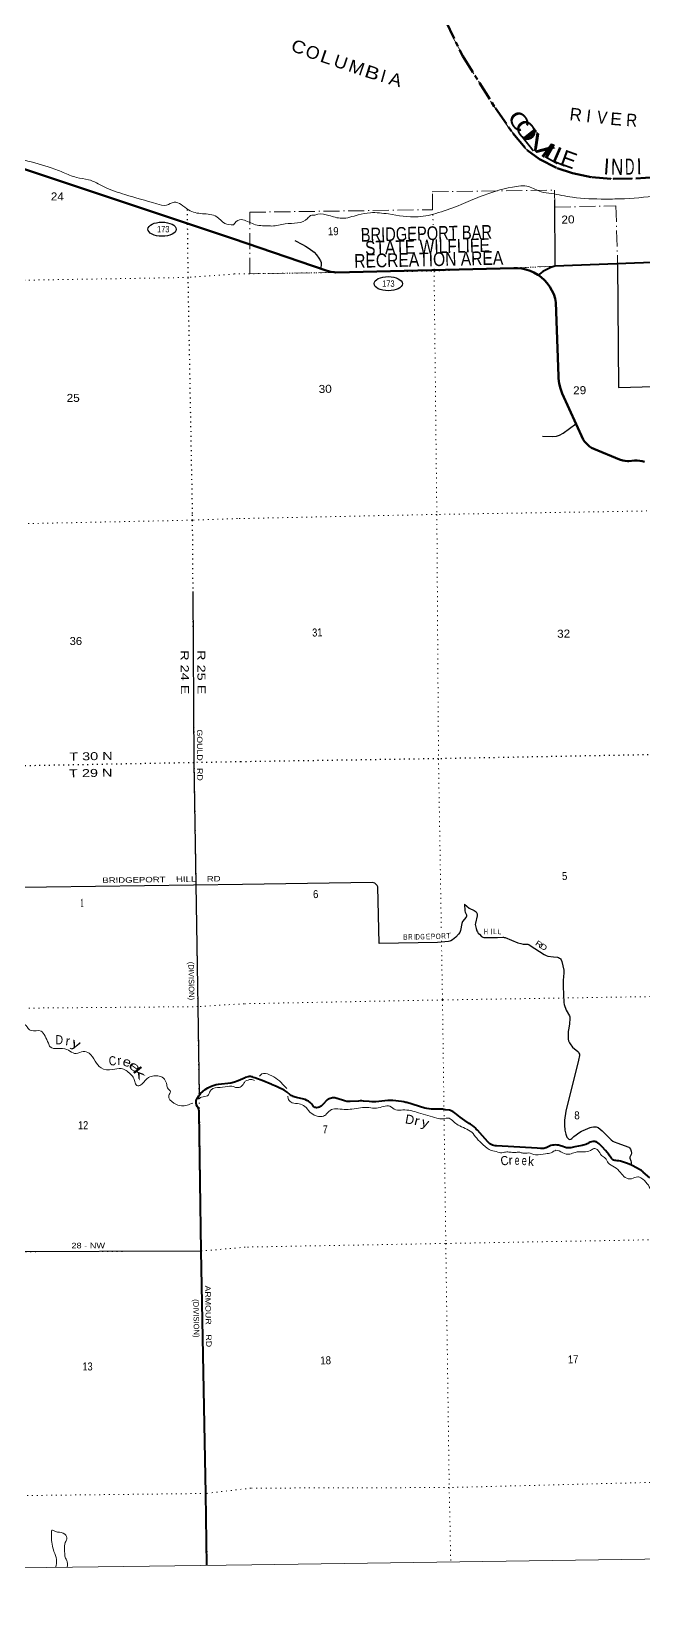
# Model space of a CAD drawing. Header units: feet. Extents: x 244583 to 493183, y 184934 to 372822.
# Drawn here: x 303432 to 316821, y 184934 to 219224 of the extents above; entities that cross this region are included whole.
import ezdxf
from ezdxf.enums import TextEntityAlignment as Align

# ---------------------------------------------------------------- set-up
doc = ezdxf.new("R2010")
doc.units = ezdxf.units.FT
doc.header["$LTSCALE"] = 70
for name, pattern in [('DOT_DASHED', [7.7, 5, -1.2, 0.3, -1.2]), ('DOTTED', [1.5, 0.3, -1.2]), ('LONG_DASH_SHORT_DASH', [9.9, 6, -1.2, 1.5, -1.2])]:
    doc.linetypes.add(name, pattern=pattern)
for name, color, linetype, lineweight in [('11', 7, 'LONG_DASH_SHORT_DASH', 60), ('17', 7, 'Continuous', 25), ('23', 7, 'Continuous', 70), ('26', 7, 'Continuous', 40), ('29', 7, 'Continuous', 25), ('30', 7, 'Continuous', 25), ('39', 7, 'Continuous', 13), ('4', 7, 'Continuous', 13), ('44', 7, 'DOT_DASHED', 13), ('6', 7, 'DOTTED', 25), ('7', 7, 'DOTTED', 13)]:
    doc.layers.add(name, color=color, linetype=linetype, lineweight=lineweight)
doc.layers.add('27', color=7, linetype='Continuous')
doc.layers.add('41', color=7, linetype='Continuous')

msp = doc.modelspace()

# ---------------------------------------------------------------- linework, layer by layer
at = {"layer": '11'}
msp.add_lwpolyline([(312492.69, 219444.29), (312864.43, 218684.81), (313578.48, 217543.01), (313960.8, 216998.04), (314272.07, 216626.1), (314540.07, 216426.87), (314931.4, 216236.43), (315265.69, 216125.66), (315687.23, 216036.83), (316150.94, 215998.86), (316651.49, 216004.61), (317231.92, 216051.89), (318146.69, 216189.54), (318769.13, 216305.02), (319260.86, 216427.74), (319612.93, 216557.23), (319930.46, 216726.16), (320551.34, 217117.71), (320940.85, 217420.41), (321274.96, 217718.41), (321700.72, 218140.9), (322097.82, 218554.95), (322522.28, 219059.86), (322892.17, 219436.39)], dxfattribs=at)
at = {"layer": '17'}
for centre in [(306290.17, 214898.24), (311235.74, 213707.14)]:
    msp.add_ellipse(centre, major_axis=(-309.24, 1), ratio=0.500121, dxfattribs=at)
at = {"layer": '23'}
for points in [[(307855.79, 214685.8), (302997.76, 216305.8), (302728.06, 216389.33), (302214.49, 216504.12), (301691.73, 216564.6), (300533.89, 216636.62)], [(314518.39, 213894.36), (314504.29, 213904.54), (314423.02, 213951.15), (314337.33, 213989.02), (314248.16, 214017.72), (314156.47, 214036.94), (314063.27, 214046.47), (313983.63, 214046.87), (310090.78, 213953.42), (310055.49, 213955.98), (309978.43, 213967.49), (309927.99, 213980.53), (309902.87, 213987.03), (309877.99, 213995.52), (307855.79, 214685.8)], [(316839.53, 209812.34), (316791.21, 209825.93), (316735.53, 209835.79), (316679.14, 209839.78), (316622.63, 209837.84), (316493.45, 209828.12), (316466.55, 209828.13), (316415.99, 209832.2), (316366.13, 209841.53), (316342.52, 209848.57), (316317.43, 209856.05), (316292.52, 209866.27), (315729.37, 210097.38), (315682.84, 210121.1), (315639.04, 210149.55), (315598.46, 210182.43), (315561.53, 210219.36), (315528.67, 210259.95), (315500.25, 210303.73), (315042.2, 211307.35), (315003.08, 211413.29), (314975.26, 211522.74), (314959.02, 211634.5), (314955.54, 211685.38), (314902.52, 213295.04), (314882.79, 213386.62), (314853.59, 213475.64), (314815.25, 213561.12), (314768.18, 213642.11), (314712.9, 213717.75), (314650.02, 213787.19), (314580.23, 213849.69), (314518.39, 213894.36)]]:
    msp.add_lwpolyline(points, dxfattribs=at)
at = {"layer": '26'}
for points in [[(317593.24, 214195.21), (314878.99, 214087.49), (314788.71, 214057.88), (314702.03, 214018.99), (314619.88, 213971.25), (314543.18, 213915.18), (314518.39, 213894.36)], [(307271.65, 185683.7), (307245.7, 187254.88), (307145.04, 192556), (307101.75, 195583.15), (307101.39, 195608.32), (307098.07, 195633.15), (307097.11, 195638.22), (307092.43, 195653.78), (307090.66, 195658), (307077.29, 195685.13), (307066.34, 195708), (307046.87, 195748.65), (307040.91, 195764.14), (307036.6, 195780.17), (307033.98, 195796.56), (307033.1, 195813.14), (307033.95, 195829.71), (307036.53, 195846.11), (307040.81, 195862.15), (307046.74, 195877.65), (307054.26, 195892.45), (307055.67, 195894.84), (307092.2, 195950.17), (307134.32, 196001.37), (307181.55, 196047.89), (307233.39, 196089.21), (307289.27, 196124.89), (307348.57, 196154.54), (307410.64, 196177.82), (307474.81, 196194.49), (307527.33, 196202.95), (307792.29, 196235.05), (307876.22, 196254.55), (307957.65, 196282.72), (308107.98, 196353.07)], [(308195.53, 196370.69), (308169.94, 196368.67), (308107.98, 196353.07)], [(312677.15, 195588.24), (312652.05, 195604.39), (312649.11, 195606.22), (312625.47, 195617.67), (312600.76, 195626.6), (312575.25, 195632.89), (312487.5, 195646.97), (312432.76, 195654.5), (312365.19, 195657.3), (312177.34, 195660.34), (312176.56, 195660.34), (312128.55, 195662.65), (312081.04, 195669.96), (312034.55, 195682.2), (311640.1, 195802.05), (311623.42, 195807.27), (311575.05, 195818.74), (311525.75, 195825.08), (311334.84, 195848.04), (311332.65, 195848.27), (311279.87, 195850.76), (311227.12, 195847.71), (310966.06, 195822.01), (310938.24, 195819.21), (310877.13, 195817.72), (310816.2, 195822.63), (310693.36, 195835.66), (310660.94, 195839.18), (310621.43, 195839.67), (310582.08, 195836.03), (310400.63, 195824.02), (310382.33, 195824.34), (310329.83, 195828.99), (310278.11, 195839.09), (310116.13, 195890.84), (310113.16, 195891.87), (310089.71, 195898.49), (310065.71, 195902.62), (310041.4, 195904.21), (310017.06, 195903.26), (309992.95, 195899.76), (309969.34, 195893.77), (309946.48, 195885.34), (309924.63, 195874.57), (309904.03, 195861.57), (309884.9, 195846.49), (309818.76, 195773.5), (309783.54, 195739.05), (309765.85, 195725.28), (309746.83, 195713.43), (309726.66, 195703.63), (309705.58, 195696), (309695.91, 195693.6), (309670.88, 195688.51), (309645.91, 195691.64), (309638.95, 195693.77), (309630.51, 195697.35), (309626.81, 195699.4), (309601.87, 195719.73), (309584.18, 195744.78), (309582.74, 195746.82), (309555.55, 195777.75), (309525.27, 195805.66), (309492.24, 195830.25), (309456.82, 195851.26), (309419.4, 195868.45), (309390.72, 195878.58), (309229.55, 195915.16), (309152.3, 195937.23), (309146.5, 195939.28), (309127.98, 195947.3), (309110.4, 195957.22), (309093.96, 195968.91), (309023.77, 196029.88), (309004.52, 196045.46), (308981.32, 196060.7), (308956.66, 196073.43), (308819.89, 196140.49), (308794.65, 196152.87), (308769.89, 196163.96), (308706.53, 196192.33), (308681.76, 196203.43), (308656.53, 196213.64), (308513.32, 196271.63), (308316.04, 196344.77), (308290.85, 196354.11), (308266.04, 196362.03), (308246.64, 196366.68), (308221.19, 196370.03), (308195.53, 196370.69)], [(316813.95, 194282.33), (316808.27, 194287.28), (316771.92, 194315.22), (316732.84, 194339.21), (316587.69, 194420.24), (316541.83, 194442.95), (316449.09, 194480.04), (316338.37, 194513.35), (316312.54, 194521.27), (316279.18, 194528.14), (316245.28, 194531.49), (316214.29, 194534.72), (316189.24, 194537.33), (316164.29, 194545.22), (316160.88, 194546.58), (316148.92, 194552.86), (316142.84, 194556.91), (316117.88, 194578.62), (316101.47, 194603.65), (316068.86, 194653.4), (316057.53, 194669.8), (315990.15, 194755.48), (315914.19, 194833.64), (315870.52, 194876.95), (315845.47, 194901.8), (315820.52, 194921.71), (315816.14, 194924.79), (315799.8, 194933.88), (315782.6, 194941.21), (315764.73, 194946.7), (315756.56, 194948.3), (315731.6, 194951.77), (315706.56, 194949.37), (315678.74, 194943.92), (315651.48, 194935.55), (315625.24, 194924.37), (315600.31, 194910.5), (315582.79, 194899.51), (315556.8, 194886.28), (315529.57, 194875.84), (315526.4, 194874.99), (315501.28, 194868.28), (315476.4, 194863.79), (315318.22, 194835.23), (315227.59, 194815.51), (315207.82, 194812.15), (315184.29, 194810.47), (315160.72, 194811.25), (315137.35, 194814.5), (315114.45, 194820.16), (315028.56, 194846.93), (315004.95, 194854.29), (314978.56, 194862.7), (314959.51, 194868.06), (314926.54, 194873.7), (314893.17, 194875.86), (314859.76, 194874.53), (314826.66, 194869.71), (314794.26, 194861.45), (314762.89, 194849.85), (314687.76, 194813.69), (314680.68, 194810.68), (314658.65, 194803.08), (314635.94, 194797.82), (314612.81, 194794.97), (314589.5, 194794.54), (314566.28, 194796.56), (314495.6, 194804.87), (313606.57, 194854.86), (313604.54, 194854.97), (313574.07, 194858.24), (313544.1, 194864.68), (313514.98, 194874.22), (313487, 194886.75), (313460.5, 194902.13), (313435.74, 194920.2), (313413.01, 194940.76), (313297.46, 195071.5), (313184.51, 195197.53), (313161.94, 195222.72), (313138.48, 195247.53), (313115.88, 195270.17), (313075.25, 195303.14), (313056.39, 195315.41), (313036.39, 195328.43), (313006.39, 195347.89), (312912.76, 195408.66), (312805.77, 195482.55), (312702.05, 195567.78), (312677.15, 195588.24)], [(316957.73, 194153.29), (316813.95, 194282.33)]]:
    msp.add_lwpolyline(points, dxfattribs=at)
at = {"layer": '29'}
for p, q in [((314871.12, 215536.79), (314878.99, 214087.49)), ((316251.33, 214140.58), (316272.67, 211439.49)), ((316272.67, 211439.49), (317610.88, 211471.51)), ((315057.61, 210439.45), (315340.21, 210646.36)), ((308049.94, 200572.23), (301740.04, 200483.31)), ((307145.04, 192556), (301832.47, 192535.6))]:
    msp.add_line(p, q, dxfattribs=at)
for points in [[(309193.88, 214650.45), (309362.43, 214567.29), (309430.33, 214526.96), (309508.84, 214476), (309614.93, 214393.21), (309670.1, 214335.89), (309721.03, 214263.71), (309752.85, 214208.51), (309767.71, 214172.42), (309769.83, 214134.21), (309759.22, 214047.17)], [(314608.69, 210375.96), (314829.41, 210368.08), (314914.29, 210376.57), (314937.63, 210380.81), (314984.31, 210397.8), (315057.61, 210439.45)], [(306960.86, 206975.81), (306986.71, 203233.73), (307071.83, 197900.02), (307098.78, 195964.53)], [(312901.1, 200138.95), (312912.14, 199993.56), (312917.81, 199968.45), (312947.08, 199908.9), (312950.33, 199878.25), (312939.72, 199853.69), (312858.8, 199759.83), (312843.36, 199716.87), (312818.9, 199565.08), (312799.94, 199520.57), (312775.12, 199485.6), (312715.61, 199417.89), (312639.02, 199360.45), (312602.24, 199338.37), (312581.08, 199329.17), (312552.41, 199326.08), (312316.79, 199305.57), (311037.8, 199283.87), (311011.32, 200516.24), (310994.77, 200549.36), (310967.18, 200575.13), (310939.59, 200597.21), (310893.61, 200611.94), (308049.94, 200572.23)], [(312901.1, 200138.95), (313005.33, 200054.41), (313118.13, 200002.76), (313140.2, 199988.04), (313156.75, 199973.32), (313174.39, 199945.52)], [(313174.39, 199945.52), (313181.35, 199930.33), (313183.19, 199911.93), (313178.6, 199886.15), (313141.81, 199724.19), (313140.43, 199698.42), (313140.89, 199663.46), (313156.53, 199606.39), (313175.38, 199558.54), (313188.71, 199534.62), (313205.73, 199508.85), (313230.1, 199481.24), (313275.16, 199435.23), (313288.04, 199426.94), (313302.75, 199420.51), (313325.74, 199414.98), (313338.62, 199413.13), (313627.39, 199414.98), (313740.97, 199419.58), (313758.45, 199418.66), (313774.53, 199414.98), (313794.31, 199409.45), (314068.83, 199297.19), (314132.74, 199276.94), (314186.54, 199267.74), (314274.83, 199267.74), (314290.93, 199265.89), (314307.48, 199260.37), (314341.04, 199238.29), (314645.92, 199037.67), (314686.83, 199017.43), (314723.17, 199006.38), (314848.69, 198987.98), (314937.91, 198978.77), (314959.05, 198973.25), (314982.06, 198963.13), (314993.09, 198953.93), (315001.37, 198943.8), (315015.16, 198923.56), (315032.63, 198884.91), (315075.41, 198696.26), (315077.71, 198677.86), (315076.77, 198656.68), (315064.84, 198538.9), (315062.05, 198494.72), (315061.18, 198448.71), (315062.05, 198340.11), (315074.05, 197989.5), (315084.13, 197949.92), (315128.27, 197824.77), (315199.13, 197700.53), (315207.86, 197675.68), (315209.2, 197648.08), (315201.84, 197515.56), (315176.6, 197394.09), (315172.41, 197353.59), (315167.4, 197265.25), (315172.41, 197191.63), (315180.28, 197154.82), (315202.35, 197110.64), (315227.18, 197068.31), (315247.87, 197037.02), (315268.06, 197014.94), (315378.42, 196919.23), (315395.94, 196901.74), (315405.59, 196886.1), (315415.25, 196859.41), (315417.09, 196850.2), (315415.2, 196830.89), (315393.13, 196727.82), (315120.91, 195616.14), (315091.48, 195417.37), (315088.77, 195305.99), (315098.84, 195196.5), (315119.93, 195109.47)], [(315119.93, 195109.47), (315120.03, 195109.05), (315142.98, 195049.26), (315167.86, 195013.35), (315184.41, 195002.3), (315209.2, 194997.73), (315228.56, 195002.3), (315246.95, 195017.03), (315297.49, 195063.99), (315422.56, 195152.33), (315459.39, 195173.47), (315500.78, 195190.04), (315649.76, 195254.46), (315683.79, 195265.5), (315724.21, 195270.12), (315784.03, 195271.02), (315803.34, 195267.34), (315827.21, 195255.4), (315915.5, 195181.78), (316110.51, 194987.58), (316143.57, 194960.92), (316174.89, 194947.09), (316253.93, 194916.74), (316474.65, 194835.76), (316497.69, 194823.77), (316510.57, 194812.72), (316533.5, 194784.23), (316551.03, 194737.26), (316555.58, 194695.88), (316551.03, 194665.48), (316521.6, 194612.11), (316516.09, 194599.22), (316518.79, 194585.45), (316540.86, 194526.55), (316547.35, 194496.15), (316548.49, 194439.65)]]:
    msp.add_lwpolyline(points, dxfattribs=at)
at = {"layer": '39'}
for points in [[(304113.8, 224871.44), (304031.03, 224849.79), (303882.22, 224824.86), (303888.56, 224919.85), (303969.71, 225115.13), (303972.67, 225284.75), (303950.12, 225304.52), (303791.87, 225134.08), (303666.2, 224946.07), (303545.96, 224792.47), (303359.21, 224746.67), (303139.75, 224835.51), (302687.77, 225065.45), (302411.93, 225038.2), (302021.12, 225010.87), (301624.08, 224882.5), (301349.16, 224693.78), (301194.79, 224531.48), (301067.63, 224204.16), (300877.52, 223899.9), (300761.03, 223651.5), (300704.7, 223200.32), (300648.47, 223076.15), (300533.39, 223082.12), (300475.47, 223050.78), (300470.82, 222973.99), (300490.91, 222867.37), (300609.92, 222756.5), (300959.38, 222286.49), (301135.51, 222029.31), (301246.21, 221710.37), (301360.45, 221197.7), (301392.14, 220897.5), (301517.99, 220522.32), (301604.69, 219970.8), (301569.99, 219661.31), (301407.3, 219290.94), (301218.66, 219017), (301023.78, 218864.06), (301002.12, 218724.37), (300920.95, 218640.13), (300818.16, 218525.2), (300598.2, 218420.25), (300553.61, 218416.36)], [(307851.32, 214995.63), (307661.27, 215026.84), (307485.17, 215170.98), (307171.31, 215237.91), (306865.22, 215321.14), (306553.55, 215489.04), (306385.31, 215423.39), (306173, 215451.81), (305479.46, 215655.12), (305024.55, 215824.45), (304678.79, 215981.64), (304417.68, 216031.37), (304125.22, 216141.08), (303802.34, 216260.34), (302609.93, 216609.97), (302256.91, 216722.62), (301919.66, 216744.71), (301311.18, 216818.37), (300951.82, 216836.03), (300815.55, 216898.13), (300736.83, 216900.73), (300674.88, 216869.32), (300472.88, 216892.99)], [(307851.32, 214995.63), (307985.31, 215107.1), (308125.25, 215082.6), (308404.56, 214981.04), (308576.31, 214973.57), (308691.49, 214968.6), (308984.83, 215016.96), (309474.02, 215135.29), (309536.88, 215197.61), (309603.27, 215205.47), (309699.57, 215226.27), (309936.48, 215198.33), (310216.69, 215137.21), (310577.92, 215211.65), (310845.04, 215259.3), (311239.37, 215231.58), (311886.96, 215168.29), (312334.47, 215261.24), (312828.15, 215436.27), (313245.14, 215611.24), (313949.81, 215820.27), (314308.79, 215829.99), (314578.29, 215718.06), (314803.43, 215677.68), (315261.79, 215597.14), (315981.37, 215558.02), (316405, 215565.45), (317230.54, 215636.3), (317869.3, 215673.8), (318176.07, 215674.03), (318727.58, 215581.86), (319408.72, 215400.24), (320445.68, 215050.44), (320644.77, 215003.29), (320807.63, 215025.88), (320866.22, 215023.43), (320956.8, 214959.2), (321255.38, 214890.49), (321635.26, 214874.51), (322224.95, 214934.93), (322628.53, 215010.52), (322812.68, 215066.03), (322875.94, 215114.22), (322923.6, 215069.03), (323148.47, 215038.75), (323406.37, 214908.32), (323891.09, 214676.93), (324017.11, 214498.47), (323985.26, 214263.2), (323864.6, 213954.8), (323503.18, 213375.15), (323440.14, 213246.14), (323344.28, 213136.44), (323183.69, 212958.31), (323080.71, 212814.06), (323008.58, 212575.68), (322911.52, 212362.89), (322768.4, 212063.98), (322675.08, 211788.65), (322682.72, 211512.01), (322733.72, 211272.92), (322898.44, 211008.62), (323258.09, 210555.6)], [(303043.75, 197679.03), (303158.77, 197566.07), (303315.54, 197486.17), (303361.04, 197424.42), (303424.43, 197377.14), (303644.47, 197367.03), (303731.26, 197253.55), (303804.63, 197101.48), (303844.45, 197019.44), (304010.45, 196986.14), (304210.52, 196965.57), (304345.03, 196889.3), (304409.89, 196872.32), (304568.34, 196921.65), (304694.13, 196881.56), (304826.38, 196708.35), (304956.17, 196559.33), (305206.94, 196523.54), (305394.13, 196545.13), (305600.03, 196425.75), (305674.35, 196332.24), (305702.32, 196235.85), (305758.02, 196168.24), (305850.07, 196208.27), (305994.77, 196348.19), (306113.07, 196386.68), (306228.12, 196382.73), (306342.36, 196312.15), (306392.96, 196191.95), (306424.79, 196105.74), (306472.38, 196039.99), (306435.61, 195954.54), (306549.53, 195791.09), (306712.02, 195729.46), (306965.06, 195792.84)], [(307086.04, 195874.9), (307152.31, 195919.19), (307282.83, 195951.85), (307347.38, 196062.04), (307399, 196107.39), (307614.31, 196135.55), (307817.56, 196161.47), (307925.05, 196129.12), (308023.42, 196155.14), (308070.85, 196211.9), (308109, 196269.91)], [(308109, 196269.91), (308234.8, 196306.25), (308314.56, 196288.12)], [(308423.73, 196378.34), (308474.68, 196428.21), (308638.6, 196412.44), (308961.24, 196170.75), (309016.08, 196110.48)], [(309041.95, 195940.38), (309055.21, 195870.03), (309135.87, 195799.46), (309287.85, 195777.31), (309410.53, 195720.01), (309520.93, 195595.69), (309656.43, 195512.46), (309769.93, 195495.33), (309861.81, 195530.15), (309965.97, 195631.99), (310092.13, 195667.74), (310270.22, 195650.33), (310443.49, 195661.08), (310811.95, 195693.29), (310979.84, 195679.65), (311273.34, 195721.95), (311400.61, 195644.56), (311556.13, 195640.69), (311898.85, 195581.26), (312301.8, 195460.82), (312429.41, 195444.07), (312566.22, 195459.9), (312660.99, 195389.72), (312766.08, 195311.73), (312919.51, 195237.08), (313061.01, 195156.04), (313169.67, 195021.57), (313310.82, 194879.89), (313489.91, 194753.39), (313632.08, 194720.87), (313693.14, 194702.31), (313803.62, 194721.47), (313898.57, 194717.98), (314005.74, 194710.78), (314110.5, 194717.66), (314179.74, 194695.28), (314300.69, 194700.58), (314457.21, 194660.36), (314676.53, 194684.48), (314801.07, 194706.04), (314902.53, 194759.31), (315051.43, 194702.72), (315205.6, 194674.56), (315321.56, 194714.07), (315512.93, 194727.34), (315659.49, 194755.56), (315733.05, 194795.94), (315820.83, 194759.92), (315902.66, 194646.96), (315983.04, 194586.49), (316046.39, 194485.14), (316182.17, 194391.82), (316314.64, 194272.14), (316418.49, 194165.83), (316556.52, 194137.24), (316690.64, 194177.24), (316761.9, 194154.92), (316900.65, 194027.33), (316977.32, 193881.89), (317010.12, 193717.08), (317034.97, 193548), (317149.07, 193435.91), (317385.19, 193363.49), (317659.86, 193255.58), (317807.91, 193130.18), (317901.96, 193058.77)], [(303960.42, 185638.58), (303984.22, 185810.47), (303926.58, 185985.04), (303872.33, 186305.01), (303872.29, 186418.06), (303877.75, 186450.46), (303918.23, 186443.12), (304005.52, 186412.42), (304161.66, 186366.82), (304206.03, 186256.61), (304175.06, 186185.39), (304157.58, 186037.71), (304163.71, 185922.76), (304172.95, 185858.33), (304191.87, 185816.29), (304217.24, 185752.16), (304222.01, 185711.87), (304213.16, 185641.77)]]:
    msp.add_spline(points, degree=3, dxfattribs=at)
at = {"layer": '4'}
msp.add_lwpolyline([(244583.23, 368785.28), (275154.65, 369142.74), (305725.57, 369542.24), (336295.9, 369983.81), (366865.59, 370467.41), (397437.89, 370993.07), (428002.83, 371560.78), (458570.27, 372170.54), (489136.84, 372822.34), (493183.04, 189004.41), (462363.63, 188347.22), (431543.33, 187732.43), (400722.22, 187160.02), (369900.35, 186630.01), (339077.78, 186142.4), (308254.57, 185697.19), (277430.77, 185294.38), (246606.45, 184933.96)], close=True, dxfattribs=at)
msp.add_lwpolyline([(244583.23, 368785.28), (275154.65, 369142.74), (305725.57, 369542.24), (336295.9, 369983.81), (366865.59, 370467.41), (397437.89, 370993.07), (428002.83, 371560.78), (458570.27, 372170.54), (489136.84, 372822.34), (493183.04, 189004.41), (462363.63, 188347.22), (431543.33, 187732.43), (400722.22, 187160.02), (369900.35, 186630.01), (339077.78, 186142.4), (308254.57, 185697.19), (277430.77, 185294.38), (246606.45, 184933.96)], close=True, dxfattribs=at)
at = {"layer": '44'}
msp.add_lwpolyline([(312253.79, 219991.27), (312650.84, 219100.57), (312921.16, 218591.06), (313475.41, 217701.72), (313867.38, 217123.23), (314244.64, 216652.59), (314583.94, 216400.48), (315070.84, 216186.28), (315432.05, 216083.52), (315785.41, 216023.61), (316229.41, 215998.25), (316761.83, 216009.68), (317573.78, 216101.19), (318129.92, 216186.7), (318895, 216332.77), (319465.94, 216495), (319767.35, 216634.48), (320279.8, 216938.74), (320637.21, 217178.81), (320998.76, 217470.19), (321819.03, 218254.52), (322542.58, 219084.91), (322896.44, 219440.42)], dxfattribs=at)
msp.add_lwpolyline([(308210.98, 213924.65), (308206.29, 215268.8), (312204.11, 215324.88), (312200.18, 215715.35), (314869.85, 215754.81), (314875.76, 215380.09), (316215.3, 215408.39), (316251.33, 214140.58), (314847.68, 214088.32), (314092.8, 214054.79), (310062.66, 213953.21)], close=True, dxfattribs=at)
at = {"layer": '6'}
for points in [[(306838.54, 215330.44), (306853.79, 213845.3), (306950.26, 208654.12), (306950.57, 208536.03), (306986.71, 203233.73), (307071.83, 197900.02), (307145.04, 192556), (307245.7, 187254.88), (307271.65, 185683.7)], [(324417.99, 203542.34), (322990.17, 203518.08), (317654.54, 203420.09), (312335.1, 203320.51), (308013.07, 203253.05)], [(308013.07, 203253.05), (306986.71, 203233.73), (301711.87, 203135.29), (296382.05, 203066.12), (291039.34, 203039.11), (285673.44, 202957.17), (280327.48, 202887.71), (277212.21, 202948.48)]]:
    msp.add_lwpolyline(points, dxfattribs=at)
at = {"layer": '7'}
for p, q in [((312212.47, 215222.01), (312218.63, 214929.19)), ((312335.1, 203320.51), (312397.18, 199559.24))]:
    msp.add_line(p, q, dxfattribs=at)
for points in [[(307866.33, 213919.63), (312238.55, 213983.53), (317593.24, 214195.21), (322898.8, 214359.07), (324017.4, 214394.18)], [(312237.57, 214030.02), (312238.55, 213983.53), (312298.65, 208662.45), (312335.1, 203320.51)], [(307866.33, 213919.63), (306865.93, 213843.51), (301558.65, 213754.56), (296370.55, 213655.69), (291117.16, 213598.01), (288810.51, 213584.86)], [(325166.79, 208839.85), (323013.93, 208799), (317628.51, 208750.18), (312298.65, 208662.45), (307939.93, 208570.31)], [(307939.93, 208570.31), (306950.57, 208536.03), (301716.25, 208428.24), (296378.54, 208348.83), (291503.3, 208375.78)], [(312400.8, 199340.16), (312422.15, 198046.63), (312494.46, 192721.83), (312569.12, 187384.97), (312602.84, 185757.43)], [(308085.83, 197963.53), (307071.83, 197900.02), (301739.58, 197853.02), (296405.46, 197797.9), (291071.49, 197734.72), (285718.53, 197606.59), (280345.29, 197484.14), (277279.47, 197514.95)], [(321887.77, 198171.55), (317701.65, 198130.98), (312422.15, 198046.63), (308085.83, 197963.53)], [(308159.01, 192643.7), (312494.46, 192721.83), (317795.86, 192816.88), (323111.89, 192966.88), (324159.57, 192989.35)], [(279666.96, 192182.76), (280427.66, 192190.76), (285694.1, 192307.21), (291080.09, 192393.55), (296464.18, 192473.81), (301832.47, 192535.6), (307145.04, 192556), (308159.01, 192643.7)], [(324556.99, 187685.98), (323242.24, 187659.82), (317909.74, 187521.5), (312569.12, 187384.97), (308231.52, 187372.28)], [(308231.52, 187372.28), (307245.7, 187254.88), (301885.48, 187193.23), (296525.51, 187117.46), (292946.75, 187052.04)]]:
    msp.add_lwpolyline(points, dxfattribs=at)

# ---------------------------------------------------------------- texts
at = {"layer": '17', "width": 0.8}
for p in [(306316.22, 214829.93), (311238.64, 213638.83)]:
    msp.add_text('173', height=140, dxfattribs=at).set_placement(p, align=Align.CENTER)
at = {"layer": '27', "width": 1.2}
msp.add_text('ARMOUR    RD', height=120, rotation=271.088, dxfattribs=at).set_placement((307229.39, 191800.95))
at = {"layer": '30'}
for s, rotation, width, p in [('GOULD   RD', 270.396, 1.2, (307051.69, 203961.3)), ('BRIDGEPORT    HILL    RD', 0.807, 1.3, (304985.84, 200602.5)), ('28 - NW', 0.22, 1.25, (304308.06, 192615.11))]:
    msp.add_text(s, height=120, rotation=rotation, dxfattribs=dict(at, width=width)).set_placement(p)
for s, rotation, width, p in [('H', 0.367, 0.6, (313372.05, 199482.15)), ('L', 0.367, 0.75, (313571.1, 199484.95)), ('L', 359.319, 0.75, (313668.13, 199484.48)), ('B', 0.972, 0.7, (311611.51, 199363.62)), ('R', 0.972, 0.65, (311722.2, 199365.56)), ('D', 0.972, 0.65, (311880.93, 199368.19)), ('G', 0.972, 0.6, (311986.1, 199370.13)), ('E', 0.972, 0.7, (312109.19, 199372.05)), ('P', 0.972, 0.7, (312218.36, 199373.91)), ('O', 2.975, 0.7, (312331.83, 199377.01)), ('R', 3.975, 0.7, (312448.41, 199385.35)), ('T', 4.151, 0.9, (312560.27, 199391.8)), ('R', 326.654, 1.3, (314500.13, 199217.79)), ('D', 326.654, 1.3, (314601.2, 199153.08))]:
    msp.add_text(s, height=120, rotation=rotation, dxfattribs=dict(at, width=width)).set_placement(p, align=Align.CENTER)
for rotation, p in [(0.367, (313496.07, 199482.77)), (0.972, (311824, 199367.21))]:
    msp.add_text('I', height=120, rotation=rotation, dxfattribs=at).set_placement(p, align=Align.CENTER)
for rotation, p in [(270.914, (306866.17, 198879.78)), (271.088, (306970.33, 191501.76))]:
    msp.add_text('(DIVISION)', height=120, rotation=rotation, dxfattribs=at).set_placement(p)
at = {"layer": '41'}
for s, height, rotation, width, p in [('C', 275, 338.329, 1.15, (309084.26, 218812.73)), ('O', 275, 339.305, 1.05, (309397.75, 218687.43)), ('L', 275, 341.32, 1.25, (309721.64, 218570.68)), ('U', 275, 341.32, 1.1, (310017.11, 218468.22)), ('M', 275, 341.32, 1.1, (310341.59, 218358.52)), ('B', 275, 342.201, 1.3, (310694.78, 218239.11)), ('A', 275, 344.33, 1.1, (311228.54, 218075.11)), ('V', 275, 353.292, 0.9, (315788.26, 217219.17)), ('E', 275, 355.723, 1.05, (316082.23, 217181.18)), ('R', 275, 356.362, 0.9, (316432.28, 217154.49)), ('r', 200, 344.916, 1.2, (311789.34, 195323.66)), ('y', 200, 343.426, 1.2, (311941.84, 195291.5)), ('C', 200, 8.467, 0.9, (313707.78, 194421.63)), ('e', 200, 359.612, 0.7, (314002.25, 194441.91)), ('e', 200, 358.447, 0.75, (314152.81, 194436.79)), ('k', 200, 356.958, 0.95, (314290.07, 194420.93))]:
    msp.add_text(s, height=height, rotation=rotation, dxfattribs=dict(at, width=width)).set_placement(p)
for s, height, rotation, p in [('I', 275, 344.33, (311042.52, 218131.37)), ('R', 275, 353.292, (315190.73, 217286.04)), ('I', 275, 353.292, (315552.41, 217243.5)), ('D', 200, 349.844, (311595.43, 195351.37)), ('r', 200, 2.34, (313870.25, 194440.16))]:
    msp.add_text(s, height=height, rotation=rotation, dxfattribs=at).set_placement(p)
for s, rotation, width, p in [('D', 359.183, 0.85, (304041.76, 197075.97)), ('y', 335.387, 1.4, (304370.1, 197004.16)), ('C', 5.301, 0.85, (305215.87, 196615.11)), ('e', 340.848, 1.2, (305492.73, 196597.69)), ('e', 324.435, 1.65, (305636.77, 196508.92)), ('k', 308.714, 2, (305720.9, 196390.83))]:
    msp.add_text(s, height=200, rotation=rotation, dxfattribs=dict(at, width=width)).set_placement(p, align=Align.CENTER)
for rotation, p in [(353.017, (304215.84, 197052.7)), (1.961, (305360.22, 196623.88))]:
    msp.add_text('r', height=200, rotation=rotation, dxfattribs=at).set_placement(p, align=Align.CENTER)
at = {"layer": '44'}
for s, height, rotation, width, p in [('C', 350, 305.695, 1.35, (313954.91, 217158.39)), ('O', 350, 308.449, 1.35, (314117.57, 216948.24)), ('L', 350, 308.449, 1.8, (314267.28, 216759.67)), ('V', 350, 318.168, 1.8, (314451.27, 216591.67)), ('I', 350, 323.103, 1.5, (314611.19, 216479.65)), ('L', 350, 330.454, 1.5, (314774.99, 216399.75)), ('L', 350, 336.47, 1.35, (314944.83, 216325.88)), ('E', 350, 340.011, 1.05, (315125.66, 216261.24)), ('N', 350, 358.767, 0.8, (316238.11, 216087.25)), ('D', 350, 0.057, 0.6, (316517.19, 216090.67)), ('I', 350, 1.557, 0.85, (316727.04, 216099.84)), ('BRIDGEPORT BAR', 300, 1.338, 0.8, (312072.6, 214658.47)), ('STATE WILFLIFE', 300, 1.338, 0.85, (312095.79, 214370.49)), ('RECREATION AREA', 300, 1.264, 0.85, (312124.02, 214088.99))]:
    msp.add_text(s, height=height, rotation=rotation, dxfattribs=dict(at, width=width)).set_placement(p, align=Align.CENTER)
msp.add_text('I', height=350, rotation=355.767, dxfattribs=at).set_placement((315998.22, 216095.04), align=Align.CENTER)
at = {"layer": '6', "width": 1.35}
for s, rotation, p in [('R 24 E', 270.391, (306696.85, 205692.34)), ('T 29 N', 1.069, (304258.32, 202912.22))]:
    msp.add_text(s, height=175, rotation=rotation, dxfattribs=at).set_placement(p)
for s, rotation, p in [('R 25 E', 270.391, (307063.49, 205210.79)), ('T 30 N', 1.069, (304736.68, 203288.29))]:
    msp.add_text(s, height=175, rotation=rotation, dxfattribs=at).set_placement(p, align=Align.CENTER)
at = {"layer": '7'}
for s, width, p in [('24', 1.1, (303857, 215527.17)), ('25', 1.1, (304204.13, 211122.69)), ('36', 1.05, (304267.95, 205807.13)), ('1', 0.4, (304506.09, 200082.64)), ('12', 0.85, (304454.06, 195220.11)), ('13', 0.85, (304550.25, 189945.25))]:
    msp.add_text(s, height=175, dxfattribs=dict(at, width=width)).set_placement(p)
for s, width, p in [('20', 1.1, (315025.62, 215019.67)), ('19', 0.9, (309919.35, 214764.06)), ('30', 1.1, (309716.67, 211316.53)), ('29', 1.1, (315280.7, 211286.31)), ('31', 0.85, (309576.09, 205991.5)), ('32', 1.1, (314931.51, 205963.81)), ('5', 0.9, (315036.86, 200667.1)), ('6', 0.9, (309593.19, 200271.51)), ('8', 0.9, (315306.74, 195434.2)), ('7', 0.9, (309800.42, 195125.02)), ('18', 0.9, (309752.64, 190075.42)), ('17', 0.9, (315163.75, 190098.08))]:
    msp.add_text(s, height=175, rotation=1.551, dxfattribs=dict(at, width=width)).set_placement(p)

doc.saveas('drawing.dxf')
